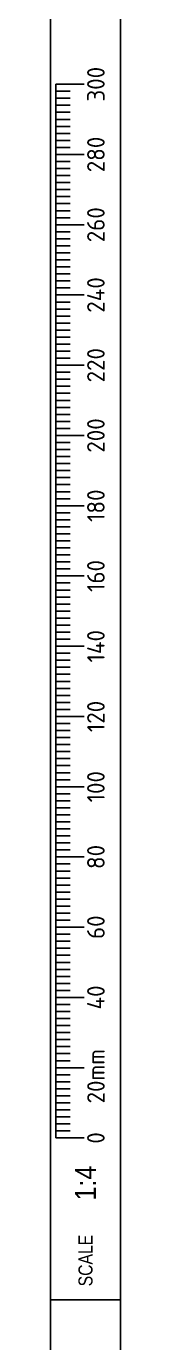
# Model space of a CAD drawing. Extents: x 0 to 420, y 0 to 297.
# Drawn here: x 410.5 to 415.5, y 93.7 to 187.4 of the extents above; entities that cross this region are included whole.
import ezdxf
from ezdxf.enums import TextEntityAlignment as Align

# ---------------------------------------------------------------- set-up
doc = ezdxf.new("R2010")
doc.units = 0
doc.layers.get('0').update_dxf_attribs({"linetype": 'CONTINUOUS'})
for name, color, linetype in [('L18', 4, 'CONTINUOUS'), ('L35', 3, 'CONTINUOUS'), ('TBLK18', 4, 'CONTINUOUS'), ('TBLK25', 1, 'CONTINUOUS'), ('TBLK35', 3, 'CONTINUOUS'), ('TBLK50', 7, 'CONTINUOUS')]:
    doc.layers.add(name, color=color, linetype=linetype)
doc.styles.add('HELV', font='helvs.shx')
doc.styles.add('HELVL', font='helvl', dxfattribs={"width": 0.8})
doc.styles.add('ISO', font='iso3098b.shx')

# ---------------------------------------------------------------- blocks, each defined once
blk = doc.blocks.new('A3BBLK')
at = {"layer": 'TBLK50'}
blk.add_line((415.5, 4.5), (415.5, 292.5), dxfattribs=at)
blk = doc.blocks.new('title block')
at = {"layer": 'TBLK35'}
for p, q in [((410.5, 57), (410.5, 292.5)), ((410.5, 96.75), (415.5, 96.75))]:
    blk.add_line(p, q, dxfattribs=at)
blk.add_blockref('A3BBLK', (0, 0))
at = {"layer": 'TBLK18', "style": 'HELVL', "width": 0.8}
blk.add_text('SCALE', height=1, rotation=90, dxfattribs=at).set_placement((413.5, 97.703))
at = {"layer": 'TBLK18', "style": 'ISO'}
blk.add_attdef('MR_DIRECTORATE', text='', height=1.5, dxfattribs=at).set_placement((381.5, 67.119), align=Align.CENTER)
for tag, p in [('STREET_NAME', (355.514, 61.1)), ('SUBURB_POSTCODE', (388.488, 61.1)), ('TELEPHONE_NO.', (368.306, 58.836)), ('FAX_NO.', (393.555, 58.836))]:
    blk.add_attdef(tag, p, '', height=1.5, dxfattribs=at)
at = {"layer": 'TBLK25', "style": 'ISO'}
for tag, height, p in [('MR_BRANCH', 2, (381.5, 64.199)), ('ROAD_SECTION', 1.75, (384.5, 29.162)), ('SLK', 1.75, (384.5, 26.108)), ('CHAINAGE', 1.75, (384.5, 19.205))]:
    blk.add_attdef(tag, text='', height=height, dxfattribs=at).set_placement(p, align=Align.CENTER)
for tag, p, height in [('FILE_NUMBER', (371.773, 53.237), 2.5), ('DESIGNED_/_DRAWN', (371.773, 48.487), 2), ('VERIFIED', (371.773, 43.487), 2), ('APPROVED', (371.773, 38.487), 2), ('LOCAL_AUTHORITY', (370.48, 16.733), 1.25)]:
    blk.add_attdef(tag, p, '', height=height, dxfattribs=at)
at = {"layer": 'TBLK35', "style": 'ISO', "width": 0.9}
for tag, p in [('ROAD_PROJECT&NUMBER', (384.5, 32.231)), ('DRAWING_DESCRIPTION', (384.5, 22.288))]:
    blk.add_attdef(tag, text='', height=2.5, dxfattribs=at).set_placement(p, align=Align.CENTER)
at = {"layer": 'TBLK50', "style": 'ISO'}
blk.add_attdef('DRG_NUMBER', (356.803, 6.021), '', height=5, dxfattribs=at)
blk = doc.blocks.new('sca4_3')
at = {"layer": 'L18'}
for p, q in [((-4.602, 86.512), (-2.602, 86.512)), ((-4.602, 11.512), (-4.602, 86.512)), ((-4.602, 86.012), (-3.602, 86.012)), ((-4.602, 85.512), (-3.602, 85.512)), ((-4.602, 85.012), (-3.602, 85.012)), ((-4.602, 84.512), (-3.602, 84.512)), ((-4.602, 84.012), (-3.602, 84.012)), ((-4.602, 83.512), (-3.602, 83.512)), ((-4.602, 83.012), (-3.602, 83.012)), ((-4.602, 82.512), (-3.602, 82.512)), ((-4.602, 82.012), (-3.602, 82.012)), ((-4.602, 81.512), (-2.602, 81.512)), ((-4.602, 81.012), (-3.602, 81.012)), ((-4.602, 80.512), (-3.602, 80.512)), ((-4.602, 80.012), (-3.602, 80.012)), ((-4.602, 79.512), (-3.602, 79.512)), ((-4.602, 79.012), (-3.602, 79.012)), ((-4.602, 78.512), (-3.602, 78.512)), ((-4.602, 78.012), (-3.602, 78.012)), ((-4.602, 77.512), (-3.602, 77.512)), ((-4.602, 77.012), (-3.602, 77.012)), ((-4.602, 76.512), (-2.602, 76.512)), ((-4.602, 76.012), (-3.602, 76.012)), ((-4.602, 75.512), (-3.602, 75.512)), ((-4.602, 75.012), (-3.602, 75.012)), ((-4.602, 74.512), (-3.602, 74.512)), ((-4.602, 74.012), (-3.602, 74.012)), ((-4.602, 73.512), (-3.602, 73.512)), ((-4.602, 73.012), (-3.602, 73.012)), ((-4.602, 72.512), (-3.602, 72.512)), ((-4.602, 72.012), (-3.602, 72.012)), ((-4.602, 71.512), (-2.602, 71.512)), ((-4.602, 71.012), (-3.602, 71.012)), ((-4.602, 70.512), (-3.602, 70.512)), ((-4.602, 70.012), (-3.602, 70.012)), ((-4.602, 69.512), (-3.602, 69.512)), ((-4.602, 69.012), (-3.602, 69.012)), ((-4.602, 68.512), (-3.602, 68.512)), ((-4.602, 68.012), (-3.602, 68.012)), ((-4.602, 67.512), (-3.602, 67.512)), ((-4.602, 67.012), (-3.602, 67.012)), ((-4.602, 66.512), (-2.602, 66.512)), ((-4.602, 66.012), (-3.602, 66.012)), ((-4.602, 65.512), (-3.602, 65.512)), ((-4.602, 65.012), (-3.602, 65.012)), ((-4.602, 64.512), (-3.602, 64.512)), ((-4.602, 64.012), (-3.602, 64.012)), ((-4.602, 63.512), (-3.602, 63.512)), ((-4.602, 63.012), (-3.602, 63.012)), ((-4.602, 62.512), (-3.602, 62.512)), ((-4.602, 62.012), (-3.602, 62.012)), ((-4.602, 61.512), (-2.602, 61.512)), ((-4.602, 61.012), (-3.602, 61.012)), ((-4.602, 60.512), (-3.602, 60.512)), ((-4.602, 60.012), (-3.602, 60.012)), ((-4.602, 59.512), (-3.602, 59.512)), ((-4.602, 59.012), (-3.602, 59.012)), ((-4.602, 58.512), (-3.602, 58.512)), ((-4.602, 58.012), (-3.602, 58.012)), ((-4.602, 57.512), (-3.602, 57.512)), ((-4.602, 57.012), (-3.602, 57.012)), ((-4.602, 56.512), (-2.602, 56.512)), ((-4.602, 56.012), (-3.602, 56.012)), ((-4.602, 55.512), (-3.602, 55.512)), ((-4.602, 55.012), (-3.602, 55.012)), ((-4.602, 54.512), (-3.602, 54.512)), ((-4.602, 54.012), (-3.602, 54.012)), ((-4.602, 53.512), (-3.602, 53.512)), ((-4.602, 53.012), (-3.602, 53.012)), ((-4.602, 52.512), (-3.602, 52.512)), ((-4.602, 52.012), (-3.602, 52.012)), ((-4.602, 51.512), (-2.602, 51.512)), ((-4.602, 51.012), (-3.602, 51.012)), ((-4.602, 50.512), (-3.602, 50.512)), ((-4.602, 50.012), (-3.602, 50.012)), ((-4.602, 49.512), (-3.602, 49.512)), ((-4.602, 49.012), (-3.602, 49.012)), ((-4.602, 48.512), (-3.602, 48.512)), ((-4.602, 48.012), (-3.602, 48.012)), ((-4.602, 47.512), (-3.602, 47.512)), ((-4.602, 47.012), (-3.602, 47.012)), ((-4.602, 46.512), (-2.602, 46.512)), ((-4.602, 46.012), (-3.602, 46.012)), ((-4.602, 45.512), (-3.602, 45.512)), ((-4.602, 45.012), (-3.602, 45.012)), ((-4.602, 44.512), (-3.602, 44.512)), ((-4.602, 44.012), (-3.602, 44.012)), ((-4.602, 43.512), (-3.602, 43.512)), ((-4.602, 43.012), (-3.602, 43.012)), ((-4.602, 42.512), (-3.602, 42.512)), ((-4.602, 42.012), (-3.602, 42.012)), ((-4.602, 41.512), (-2.602, 41.512)), ((-4.602, 41.012), (-3.602, 41.012)), ((-4.602, 40.512), (-3.602, 40.512)), ((-4.602, 40.012), (-3.602, 40.012)), ((-4.602, 39.512), (-3.602, 39.512)), ((-4.602, 39.012), (-3.602, 39.012)), ((-4.602, 38.512), (-3.602, 38.512)), ((-4.602, 38.012), (-3.602, 38.012)), ((-4.602, 37.512), (-3.602, 37.512)), ((-4.602, 37.012), (-3.602, 37.012)), ((-4.602, 36.512), (-2.602, 36.512)), ((-4.602, 36.012), (-3.602, 36.012)), ((-4.602, 35.512), (-3.602, 35.512)), ((-4.602, 35.012), (-3.602, 35.012)), ((-4.602, 34.512), (-3.602, 34.512)), ((-4.602, 34.012), (-3.602, 34.012)), ((-4.602, 33.512), (-3.602, 33.512)), ((-4.602, 33.012), (-3.602, 33.012)), ((-4.602, 32.512), (-3.602, 32.512)), ((-4.602, 32.012), (-3.602, 32.012)), ((-4.602, 31.512), (-2.602, 31.512)), ((-4.602, 31.012), (-3.602, 31.012)), ((-4.602, 30.512), (-3.602, 30.512)), ((-4.602, 30.012), (-3.602, 30.012)), ((-4.602, 29.512), (-3.602, 29.512)), ((-4.602, 29.012), (-3.602, 29.012)), ((-4.602, 28.512), (-3.602, 28.512)), ((-4.602, 28.012), (-3.602, 28.012)), ((-4.602, 27.512), (-3.602, 27.512)), ((-4.602, 27.012), (-3.602, 27.012)), ((-4.602, 26.512), (-2.602, 26.512)), ((-4.602, 26.012), (-3.602, 26.012)), ((-4.602, 25.512), (-3.602, 25.512)), ((-4.602, 25.012), (-3.602, 25.012)), ((-4.602, 24.512), (-3.602, 24.512)), ((-4.602, 24.012), (-3.602, 24.012)), ((-4.602, 23.512), (-3.602, 23.512)), ((-4.602, 23.012), (-3.602, 23.012)), ((-4.602, 22.512), (-3.602, 22.512)), ((-4.602, 22.012), (-3.602, 22.012)), ((-4.602, 21.512), (-2.602, 21.512)), ((-4.602, 21.012), (-3.602, 21.012)), ((-4.602, 20.512), (-3.602, 20.512)), ((-4.602, 20.012), (-3.602, 20.012)), ((-4.602, 19.512), (-3.602, 19.512)), ((-4.602, 19.012), (-3.602, 19.012)), ((-4.602, 18.512), (-3.602, 18.512)), ((-4.602, 18.012), (-3.602, 18.012)), ((-4.602, 17.512), (-3.602, 17.512)), ((-4.602, 17.012), (-3.602, 17.012)), ((-4.602, 16.512), (-2.602, 16.512)), ((-4.602, 16.012), (-3.602, 16.012)), ((-4.602, 15.512), (-3.602, 15.512)), ((-4.602, 15.012), (-3.602, 15.012)), ((-4.602, 14.512), (-3.602, 14.512)), ((-4.602, 14.012), (-3.602, 14.012)), ((-4.602, 13.512), (-3.602, 13.512)), ((-4.602, 13.012), (-3.602, 13.012)), ((-4.602, 12.512), (-3.602, 12.512)), ((-4.602, 12.012), (-3.602, 12.012)), ((-4.602, 11.512), (-2.602, 11.512))]:
    blk.add_line(p, q, dxfattribs=at)
at = {"layer": 'L18', "style": 'ISO'}
for s, p in [('300', (-1.135, 86.512)), ('280', (-1.135, 81.512)), ('260', (-1.135, 76.512)), ('240', (-1.135, 71.512)), ('220', (-1.135, 66.512)), ('200', (-1.135, 61.512)), ('180', (-1.135, 56.512)), ('160', (-1.135, 51.512)), ('140', (-1.135, 46.512)), ('120', (-1.135, 41.512)), ('100', (-1.135, 36.512)), ('80', (-1.135, 31.512)), ('60', (-1.135, 26.512)), ('40', (-1.135, 21.512)), ('0', (-1.135, 11.512))]:
    blk.add_text(s, height=1.25, rotation=90, dxfattribs=at).set_placement(p, align=Align.CENTER)
blk.add_text('20mm', height=1.25, rotation=90, dxfattribs=at).set_placement((-1.131, 13.97))
at = {"layer": 'L18', "style": 'HELV', "width": 0.85}
blk.add_text('1:4', height=1.5, rotation=90, dxfattribs=at).set_placement((-1.747, 9.539), align=Align.RIGHT)

msp = doc.modelspace()

# ---------------------------------------------------------------- block references
at = {"color": 1}
msp.add_blockref('title block', (0, 0), dxfattribs=at)
at = {"layer": 'L35'}
msp.add_blockref('sca4_3', (415.5, 96.750003), dxfattribs=at)

doc.saveas('drawing.dxf')
